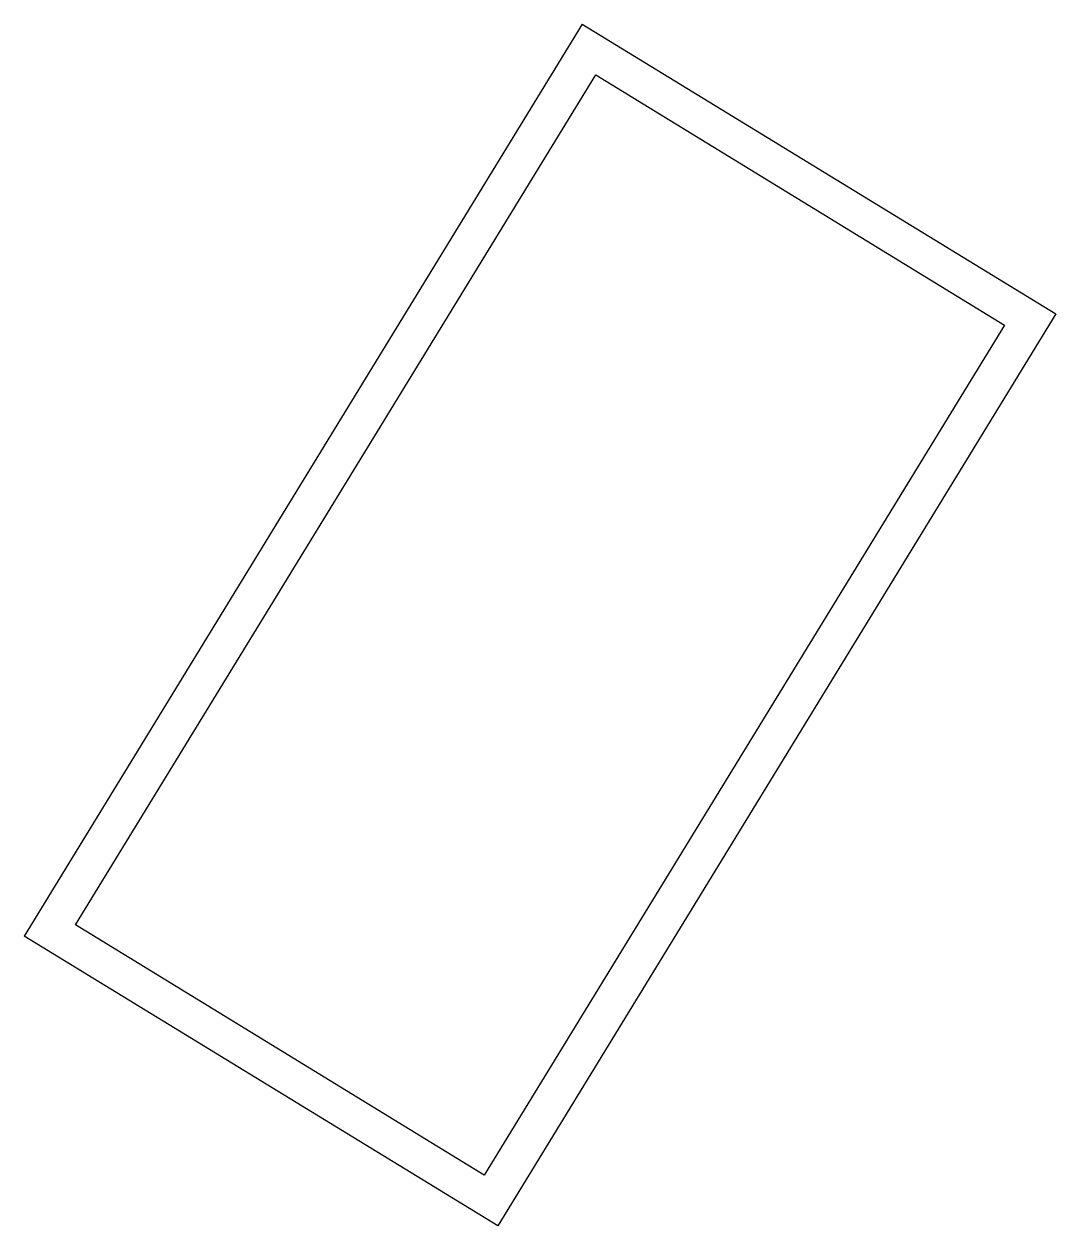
# Model space of a CAD drawing. Header units: metres. Extents: x 2810766.35 to 2810768.74, y 1184050.65 to 1184053.43.
import ezdxf

# ---------------------------------------------------------------- set-up
doc = ezdxf.new("R2010")
doc.units = ezdxf.units.M
doc.layers.add('war_bauwerk_text', color=7, linetype='Continuous')

msp = doc.modelspace()

# ---------------------------------------------------------------- linework, layer by layer
at = {"layer": 'war_bauwerk_text', "color": 80}
for p, q in [((2810767.6418, 1184053.4274), (2810766.3514, 1184051.319)), ((2810767.6418, 1184053.4274), (2810768.737, 1184052.7572)), ((2810766.4703, 1184051.3447), (2810767.673, 1184053.3098)), ((2810767.673, 1184053.3098), (2810768.6181, 1184052.7314)), ((2810768.737, 1184052.7572), (2810767.4465, 1184050.6487)), ((2810768.6181, 1184052.7314), (2810767.4153, 1184050.7663)), ((2810767.4153, 1184050.7663), (2810766.4703, 1184051.3447)), ((2810767.4465, 1184050.6487), (2810766.3514, 1184051.319))]:
    msp.add_line(p, q, dxfattribs=at)

doc.saveas('drawing.dxf')
